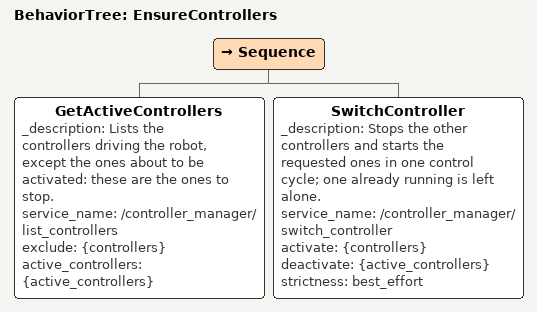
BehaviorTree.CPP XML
<?xml version="1.0" encoding="UTF-8"?>
<root BTCPP_format="4">

  <BehaviorTree ID="EnsureControllers" _description="Makes sure that exactly the given controllers are driving the robot, leaving broadcasters running.">
    <Sequence>

      <!-- Which controllers are driving the robot right now? The ones we are
           about to activate are left out: they must not be stopped. -->
      <GetActiveControllers _description="Lists the controllers driving the robot, except the ones about to be activated: these are the ones to stop."
                            service_name="/controller_manager/list_controllers"
                            exclude="{controllers}"
                            active_controllers="{active_controllers}"/>

      <!-- Stop them and start the requested ones, in one control cycle. -->
      <SwitchController _description="Stops the other controllers and starts the requested ones in one control cycle; one already running is left alone."
                        service_name="/controller_manager/switch_controller"
                        activate="{controllers}"
                        deactivate="{active_controllers}"
                        strictness="best_effort"/>

    </Sequence>
  </BehaviorTree>

  <!-- The port of the subtree, for editors: what it takes, with an example. -->

</root>
